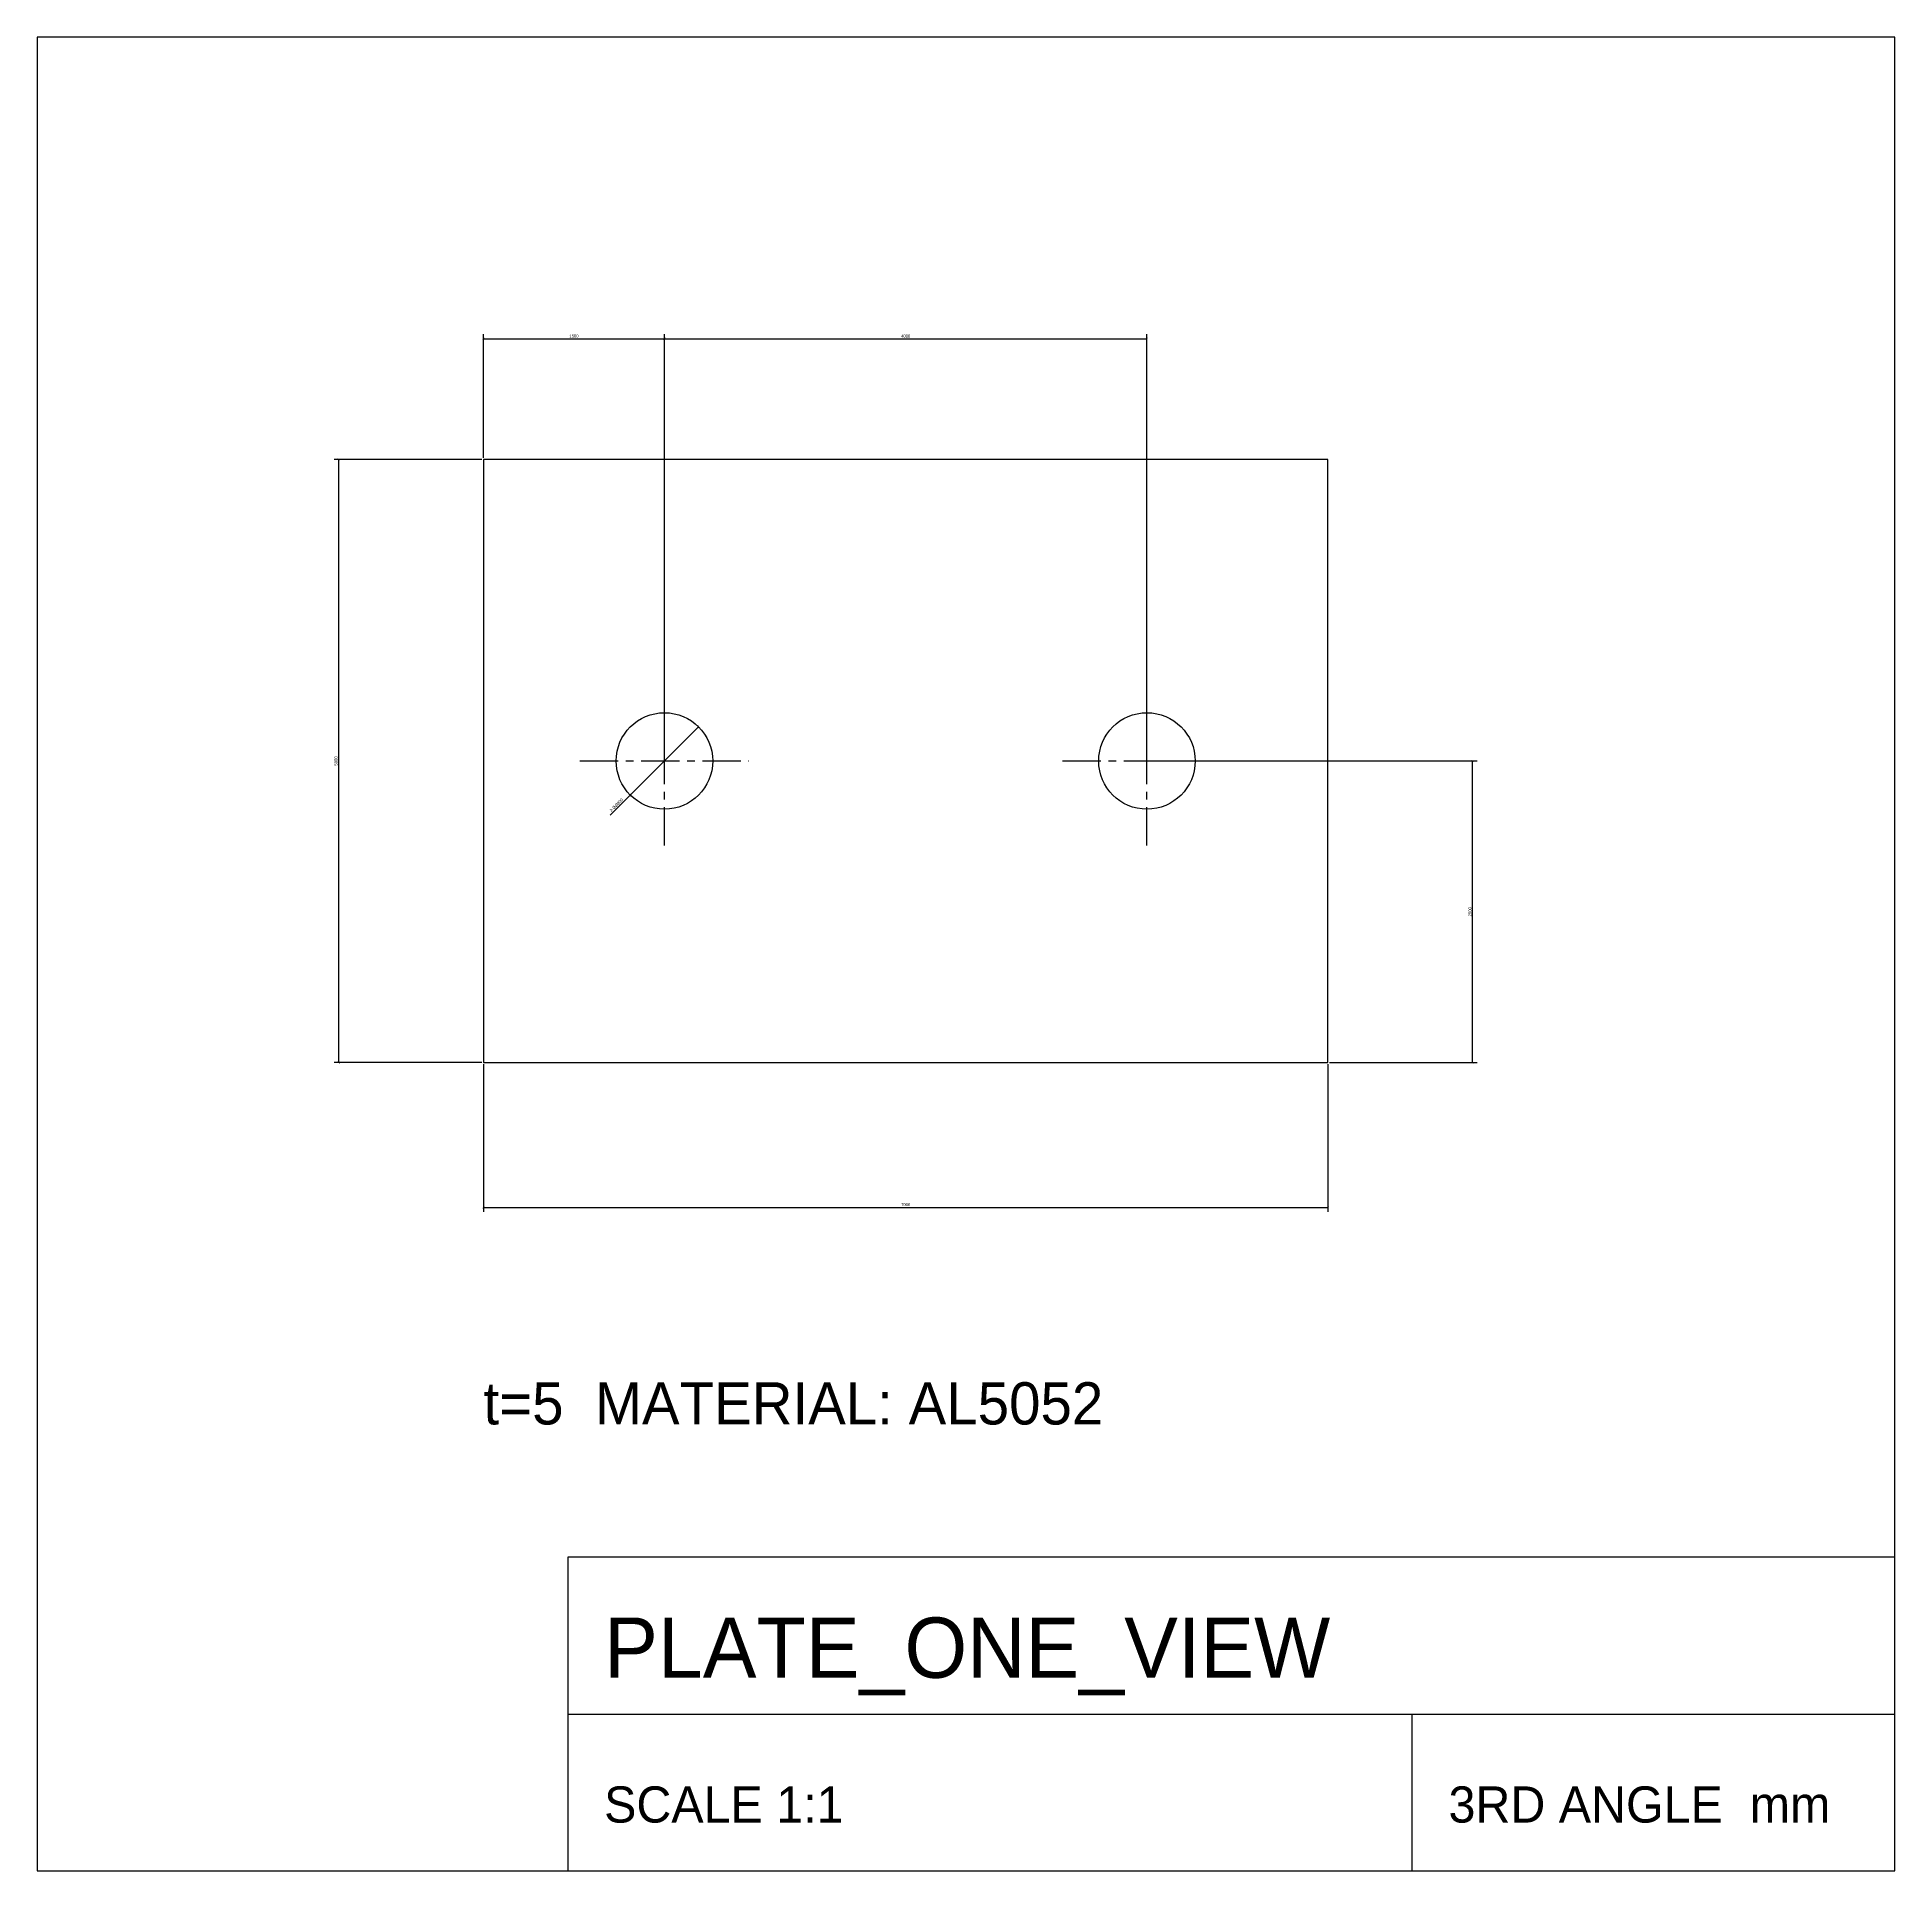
# Model space of a CAD drawing. Header units: millimetres. Extents: x -37 to 117, y -67 to 85.
import ezdxf

# ---------------------------------------------------------------- set-up
doc = ezdxf.new("R2010")
doc.units = ezdxf.units.MM
doc.linetypes.add('CENTER', pattern=[5.08, 3.175, -0.635, 0.635, -0.635])
for name, color, linetype in [('CENTER', 1, 'CENTER'), ('DIM', 4, 'CONTINUOUS'), ('OUTLINE', 7, 'CONTINUOUS'), ('TEXT', 2, 'CONTINUOUS'), ('TITLE', 8, 'CONTINUOUS')]:
    doc.layers.add(name, color=color, linetype=linetype)
doc.styles.add('OpenSansCondensed-Light', font='OpenSansCondensed-Light.ttf')
doc.dimstyles.new('EZDXF', dxfattribs={"dimtxt": 0.25, "dimasz": 0.175, "dimexe": 0.375, "dimexo": 0.125, "dimgap": 0.1, "dimtad": 1, "dimlfac": 100, "dimzin": 12, "dimdsep": 46, "dimtxsty": 'OpenSansCondensed-Light', "dimblk": 'ARCHTICK', "dimcen": 2.5, "dimazin": 3, "dimtfac": 0.5, "dimtmove": 2, "dimatfit": 3})

# ---------------------------------------------------------------- blocks, each defined once
blk = doc.blocks.new('_ARCHTICK')
at = {"color": 0, "linetype": 'BYBLOCK', "const_width": 0.15}
blk.add_lwpolyline([(-0.5, -0.5), (0.5, 0.5)], dxfattribs=at)

msp = doc.modelspace()

# ---------------------------------------------------------------- linework, layer by layer
at = {"layer": 'CENTER'}
for p, q in [((15, 18), (15, 32)), ((55, 18), (55, 32)), ((8, 25), (22, 25)), ((48, 25), (62, 25))]:
    msp.add_line(p, q, dxfattribs=at)
at = {"layer": 'OUTLINE'}
for p, q in [((70, 50), (0, 50)), ((0, 50), (0, 0)), ((70, 0), (70, 50)), ((0, 0), (70, 0))]:
    msp.add_line(p, q, dxfattribs=at)
for centre in [(15, 25), (55, 25)]:
    msp.add_circle(centre, 4, dxfattribs=at)
at = {"layer": 'TITLE'}
for p, q in [((117, 85), (-37, 85)), ((-37, 85), (-37, -67)), ((117, -67), (117, 85)), ((117, -41), (7, -41)), ((7, -41), (7, -67)), ((117, -67), (117, -41)), ((7, -54), (117, -54)), ((77, -67), (77, -54)), ((-37, -67), (117, -67)), ((7, -67), (117, -67))]:
    msp.add_line(p, q, dxfattribs=at)

# ---------------------------------------------------------------- texts
at = {"layer": 'TEXT'}
msp.add_text('t=5  MATERIAL: AL5052', height=3.5, dxfattribs=at).set_placement((0, -30))
at = {"layer": 'TITLE'}
for s, height, p in [('PLATE_ONE_VIEW', 5, (10, -51)), ('SCALE 1:1', 3, (10, -63)), ('3RD ANGLE  mm', 3, (80, -63))]:
    msp.add_text(s, height=height, dxfattribs=at).set_placement(p)

# ---------------------------------------------------------------- dimensions: what is measured, and where the dimension line sits
at = {"layer": 'DIM'}
for base, p1, p2 in [((0, 60), (0, 50), (15, 25)), ((15, 60), (15, 25), (55, 25)), ((0, -12), (0, 0), (70, 0))]:
    msp.add_linear_dim(base=base, p1=p1, p2=p2, dimstyle='EZDXF', dxfattribs=at).render()
for base, p1, p2 in [((-12, 0), (0, 0), (0, 50)), ((82, 0), (70, 0), (55, 25))]:
    msp.add_linear_dim(base=base, p1=p1, p2=p2, angle=90, dimstyle='EZDXF', dxfattribs=at).render()
msp.add_diameter_dim_2p(p1=(17.82843, 27.82843), p2=(12.17157, 22.17157), text='2-%%c<>', dimstyle='EZDXF', dxfattribs=at).render()

doc.saveas('drawing.dxf')
